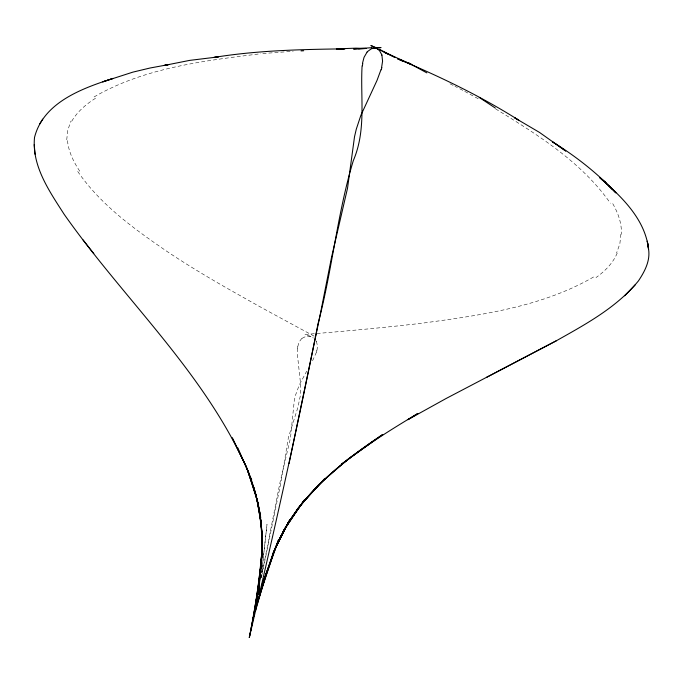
<?xml version="1.0" encoding="UTF-8"?>
<svg xmlns="http://www.w3.org/2000/svg" width="683" height="683" viewBox="0 0 683 683"><rect width="100%" height="100%" fill="white"/><g stroke="black" fill="none" stroke-linecap="round" stroke-linejoin="round"><path stroke-width="0.51" stroke-dasharray="3.42 2.56" d="M297.583 348.339L297.634 356.705L300.733 385.332L300.281 395.952L297.89 407.427L288.405 437.504L280.756 483.274L262.195 573.797M66.738 139.75L67.745 130.154L71.015 121.019M620.873 234.209L619.865 243.805L616.595 252.941M262.016 569.571L261.205 576.93L267.002 524.382L262.135 568.521M297.797 346.563L298.992 342.209L301.647 338.589A1.477 0.751 -85.1 0 0 302.031 338.384M261.435 577.656L262.007 574.762M261.248 577.613L279.876 483.094L290.497 437.931L294.288 400.469L295.594 394.987L299.274 385.024L306.727 371.117M316.946 350.507L317.527 346.025L316.468 341.645M316.46 352.223L311.832 362.34M315.973 340.826L316.101 341.056A1.024 0.563 -69.5 0 1 316.238 341.244M302.014 338.333L305.216 336.745A2.16 1.477 -57.8 0 1 305.651 336.514L313.42 336.403M593.544 276.999C541.226 307.256 480.081 315.324 421.138 323.332C386.544 327.328 351.873 330.589 317.177 333.475M94.066 96.952C144.557 67.66 203.799 60.83 260.727 53.735M262.81 53.53L293.152 51.268M314.342 333.705L304.874 334.533L309.408 335.899L313.343 337.991M450.029 83.804L454.144 85.879M454.955 86.297L457.388 87.544M459.804 88.79L463.791 90.873M314.163 336.181C289.643 322.828 264.978 309.749 240.706 295.935C215.649 281.942 190.873 267.394 167.011 251.429C133.791 228.66 100.102 204.473 77.222 170.716M464.73 91.368L479.389 99.385M495.627 108.879C537.769 134.884 581.532 161.939 610.389 203.235M79.774 171.185A1558.888 245.701 11.9 0 1 67.412 139.887M71.783 121.181A1558.888 246.922 11.7 0 1 96.67 97.567M297.412 348.339A101.067 58.618 -2.6 0 1 297.566 346.563M316.477 341.62A1.486 0.734 -76.1 0 1 316.246 341.227M316.656 350.388A101.101 58.2 28.3 0 1 316.229 352.121M612.745 203.654A1558.888 247.391 11.3 0 1 621.342 234.295M617.201 253.069A1558.888 246.179 11.5 0 1 596.011 277.563"/><path stroke-width="1.02" d="M260.086 515.554L261.828 531.135L261.683 558.31L262.059 541.576M262.084 541.491L261.82 554.92L261.939 552.316M261.666 559.479L261.948 553.128M262.135 548.893L262.041 551.01L262.46 541.457L262.323 544.658M261.683 558.31L261.922 553.042M262.033 550.566C263.254 521.786 257.252 492.904 246.111 466.404L232.331 438.008L246.111 466.404L255.485 492.878L260.735 517.535M261.896 552.496L258.447 594.073L262.434 544.257L260.906 521.086L256.236 496.413L249.099 473.626L237.744 447.741M258.447 594.073C261.358 564.192 264.586 533.833 258.183 504.148L261.469 527.891L261.965 550.43L261.828 531.135M261.982 551.454L256.646 602.543L261.196 562.519M362.092 65.85C360.231 97.703 366.498 129.958 353.333 160.556C337.214 213.788 332.305 269.734 318.073 323.537C297.336 428.659 273.687 533.167 249.312 637.495L255.007 609.381M261.273 561.469L254.861 610.995L259.224 580.541M259.523 578.441L259.822 576.341M260.88 568.99L261.179 566.89L260.829 568.99M259.864 575.291L253.086 619.404L257.115 595.644M257.465 593.578L257.815 591.512M251.276 627.626L257.85 590.462M258.217 588.396L258.575 586.33M362.46 63.417L364.039 57.346L367.087 52.062M255.118 608.391L249.312 637.495M255.493 606.461L255.877 604.532M289.046 463.535L319.755 316.903L331.562 257.201L347.527 188.218L354.52 136.728L356.295 129.164L360.855 115.376L376.999 80.457L380.969 69.734M381.609 67.361L382.582 61.163L381.908 55.118M255.425 611.114L266.882 571.278M266.208 573.25L257.5 602.722L273.977 551.224M280.132 537.854L272.918 553.708L259.574 594.304L278.485 539.937L261.64 585.852L275.727 546.998L289.729 519.874L277.119 543.506L288.004 523.152L304.738 499.512L288.004 523.152L274.327 550.396L286.254 526.303L300.264 505.48L324.391 479.005L302.543 502.568L283.121 531.528M272.799 554.075L281.387 535.105M272.918 553.708L284.469 529.342L297.942 508.237L318.637 484.708L348.979 458.378L382.719 434.49C338.384 463.953 294.714 499.657 274.327 550.396M167.933 64.714L150.115 68.001L132.895 72.125L102.698 81.866L113.088 78.408C82.259 88.312 43.302 102.356 34.517 137.471C31.708 166.089 49.517 191.419 64.151 214.291C124.511 300.153 204.874 372.679 247.528 470.066L258.037 503.132L253.589 487.081M42.696 119.166L39.742 123.896M283.24 531.374C312.925 477.69 366.831 444.206 417.894 413.446L407.836 419.704L445.982 398.565L556.491 340.689C585.946 324.092 616.792 307.418 638.477 280.841C644.658 271.569 650.429 260.769 648.568 249.227C645.196 219.03 621.393 196.431 599.648 177.589L605.889 182.745L615.895 192.913L608.698 185.392L612.711 189.55L601.245 178.895L605.889 182.745C591 168.539 574.616 155.929 557.277 144.864M635.241 284.828L624.612 295.807M345.41 461.281L341.654 464.022L374.164 440.586M556.491 340.689L486.492 377.392M168.855 64.569L163.732 65.542L189.652 60.386L218.449 56.877L213.796 57.449C256.885 50.448 300.588 49.424 344.112 48.852M371.894 47.673L353.555 48.98L366.028 48.476L355.997 48.16L336.403 48.894L344.795 49.039M366.028 48.476L358.618 48.843M371.646 48.16L381.054 47.597L376.248 47.537L371.373 48.775A2.177 1.195 -43.6 0 0 370.92 49.082L367.676 51.456A1.024 0.581 -74.9 0 0 367.48 51.626A1.486 0.709 -70.5 0 1 367.087 52.019M301.024 50.884L303.67 50.773M426.841 72.876L408.562 62.938L411.004 64.253L397.463 58.695C439.271 76.283 480.431 95.927 518.841 120.242L514.726 117.86L539.459 132.391L565.772 151.045L555.894 144.096M402.441 61.06L398.291 59.088M411.004 64.253L382.523 51.379M387.432 53.837L384.17 52.207L395.389 57.594L379.21 49.185M381.695 50.96L370.886 45.505L375.309 47.349L379.287 50.405A2.16 1.229 67.8 0 1 379.611 50.824L381.703 54.572M552.513 141.885L556.508 144.361M552.573 141.962L554.237 143.029M479.235 97.438L495.337 108.076M83.053 239.921L93.802 253.632M247.528 470.066L256.236 496.413M253.538 486.962L257.09 499.828L261.154 524.544L262.187 547.894M259.634 511.447L259.864 513.548M34.227 144.591L35.064 154.273M362.391 65.858A101.101 80.022 -11 0 1 362.784 63.434M381.874 67.455A101.067 80.62 30.9 0 1 381.199 69.828M381.891 55.144A1.477 0.76 -82.7 0 1 381.66 54.614M251.643 480.064L251.079 478.057L251.626 480.029M647.715 243.703L647.279 241.176L648.568 249.227L647.715 243.703"/></g></svg>
